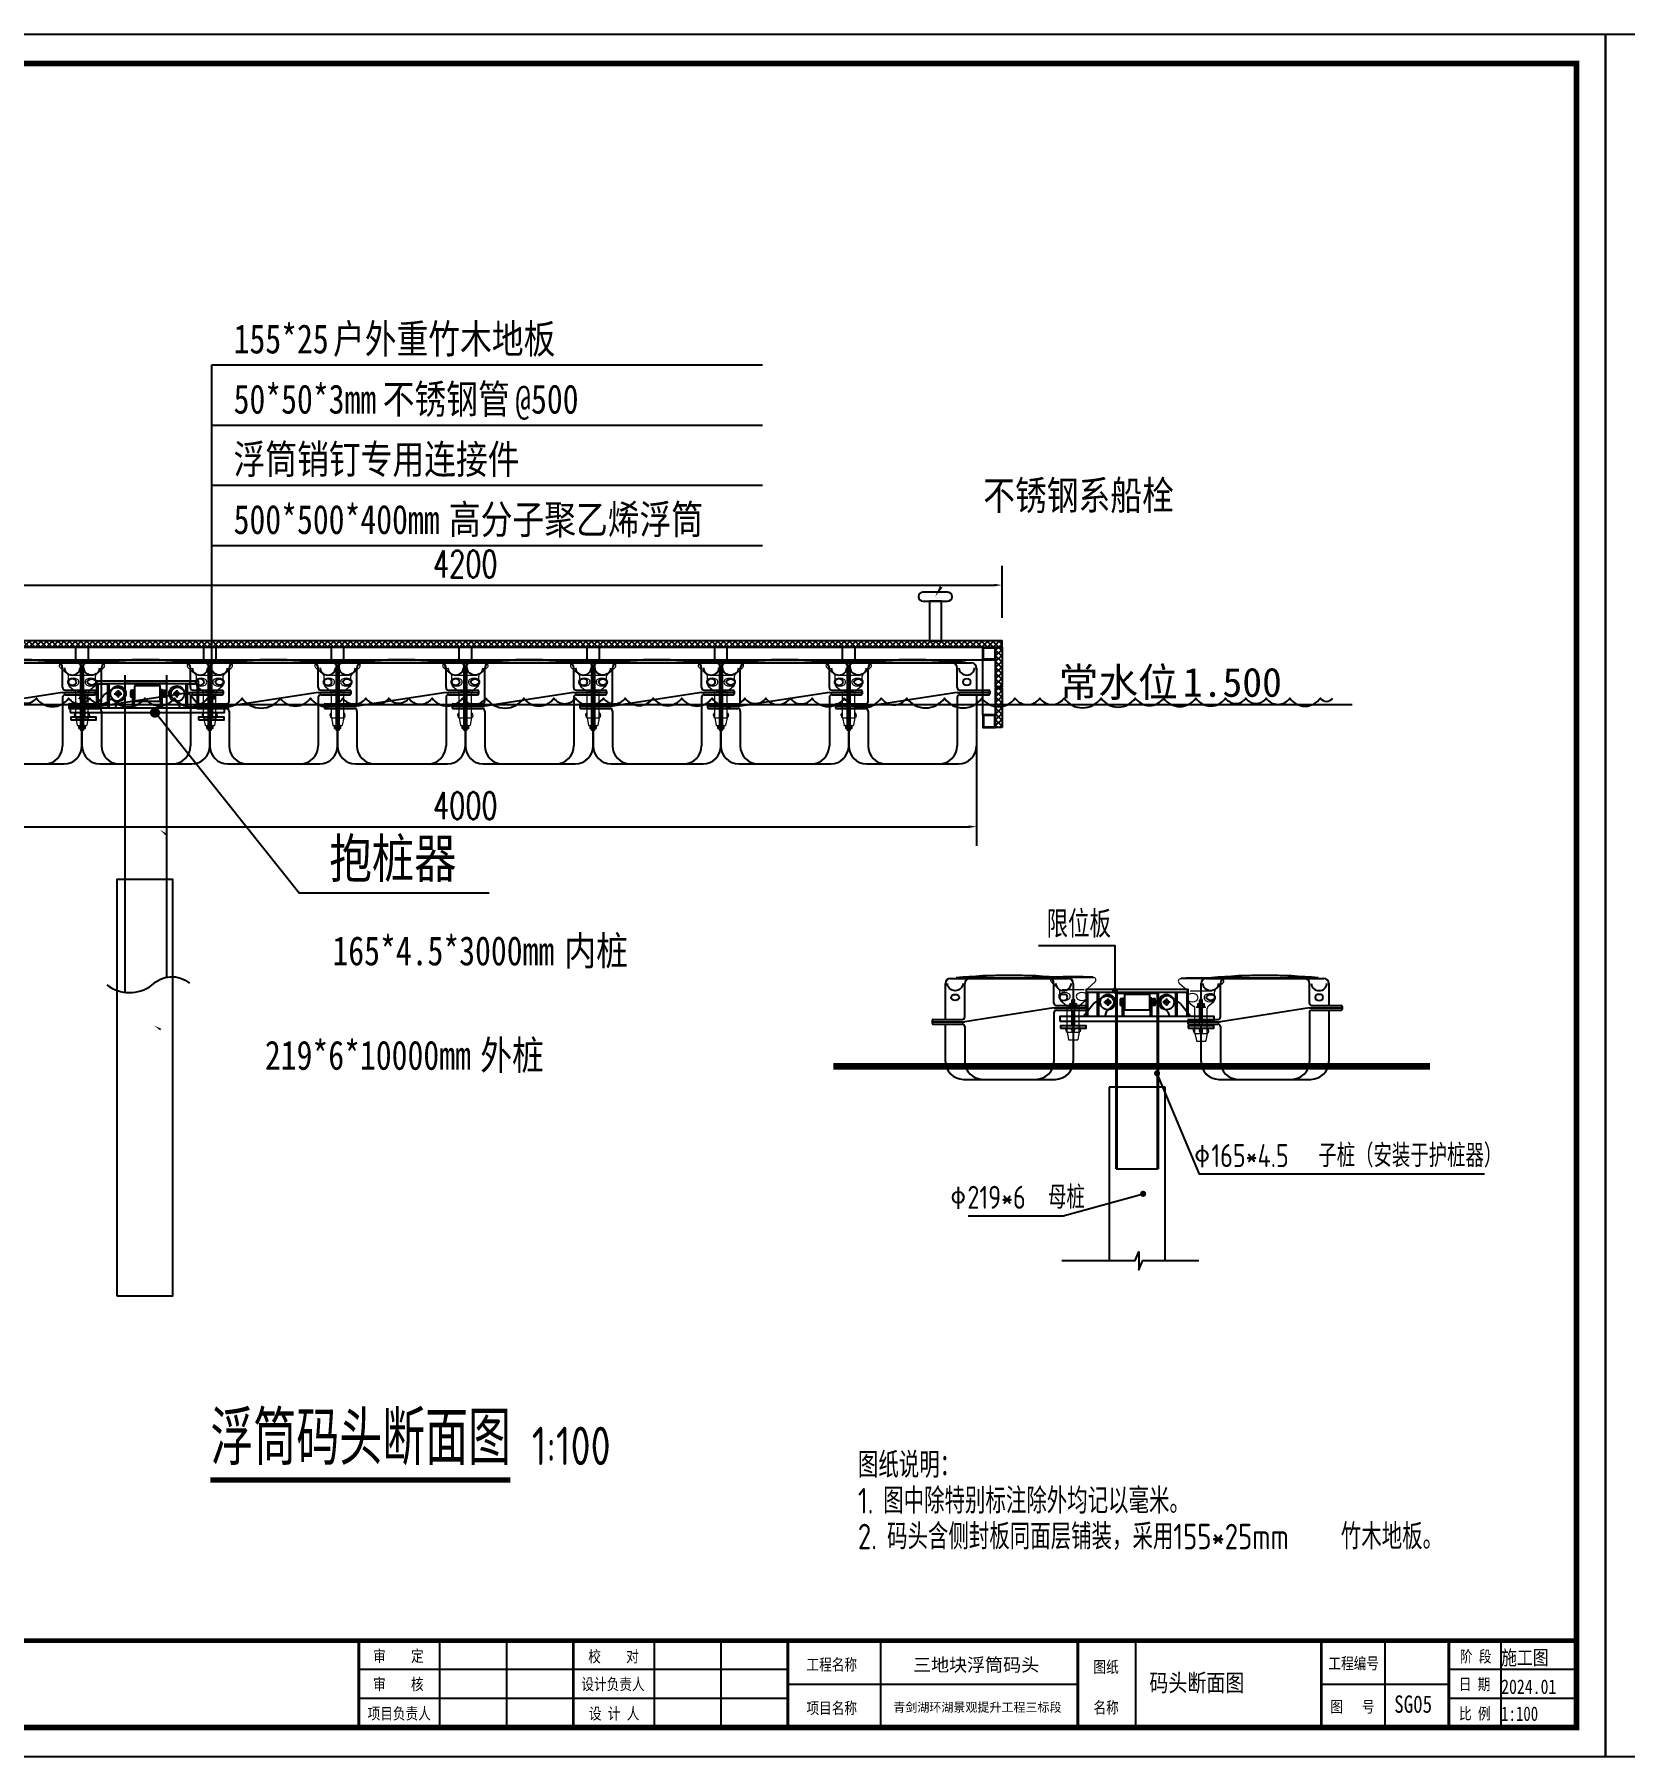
# Model space of a CAD drawing. Extents: x 343640352 to 343860175, y 671810750 to 672046431.
# Drawn here: x 343813854 to 343820076, y 671909833 to 671916572 of the extents above; entities that cross this region are included whole.
import ezdxf

# ---------------------------------------------------------------- set-up
doc = ezdxf.new("R2010")
doc.units = 0
doc.header["$LTSCALE"] = 1000
doc.linetypes.add('HIDDEN', pattern=[9.525, 6.35, -3.175])
for name, color, linetype in [('DIM_SYMB', 3, 'Continuous'), ('PDF_0', 7, 'Continuous'), ('PUB_TEXT', 7, 'Continuous'), ('W-FLOAT_BOWL浮筒', 253, 'Continuous'), ('栏杆', 6, 'Continuous'), ('短销钉', 253, 'Continuous')]:
    doc.layers.add(name, color=color, linetype=linetype)
doc.layers.add('伯利恒浮筒', color=5, linetype='Continuous', lineweight=5)
doc.styles.add('-宋体', font='', dxfattribs={"width": 0.8})
doc.styles.add('_TCH_DIM', font='SIMPLEX.shx', dxfattribs={"width": 0.7, "bigfont": 'GBCBIG.shx'})
doc.styles.get("Standard").update_dxf_attribs({"font": ''})
doc.styles.add('STANDARD_T3', font='simplex.shx', dxfattribs={"width": 0.7, "bigfont": 'gbcbig.shx'})
doc.styles.add('TSSD_Dimension', font='tssdeng.shx', dxfattribs={"width": 0.8, "bigfont": 'hztxt.shx'})
doc.styles.add('图框', font='')
doc.styles.add('黑体', font='simhei.ttf', dxfattribs={"width": 0.8})
doc.styles.get('-宋体').set_extended_font_data('SimSun')
doc.styles.get('Standard').set_extended_font_data('SimSun')
doc.styles.get('图框').set_extended_font_data('SimSun')
doc.dimstyles.new('W&&30', dxfattribs={"dimtxt": 105, "dimasz": 30, "dimexe": 75, "dimexo": 90, "dimgap": 30, "dimtad": 1, "dimdec": 0, "dimzin": 0, "dimdsep": 46, "dimtxsty": 'STANDARD_T3', "dimcen": 0.09, "dimclrd": 1, "dimclre": 1, "dimclrt": 7, "dimazin": 2, "dimtfac": 1, "dimtdec": 0, "dimtix": 1, "dimtmove": 2, "dimatfit": 3, "dimfxl": 0, "dimtolj": 1, "dimtzin": 0, "dimarcsym": 0})

# ---------------------------------------------------------------- blocks, each defined once
blk = doc.blocks.new('$TITLEBLK$00000187')
for p, q in [((-196, 0), (-196, 15)), ((-184.5, 0), (-184.5, 15)), ((-159, 0), (-159, 15)), ((-147.5, 0), (-147.5, 15)), ((-120, 0), (-120, 15)), ((-76, 0), (-76, 15)), ((-33, 0), (-33, 15)), ((-13, 0), (-13, 15)), ((0, 0), (0, 15)), ((-136, 10), (-210, 10)), ((0, 10), (-22, 10)), ((-136, 7.5), (-86, 7.5)), ((-44, 7.5), (-22, 7.5)), ((-136, 5), (-210, 5)), ((0, 5), (-22, 5))]:
    blk.add_line(p, q)
for points, const_width in [([(-408.03, 0), (-408.03, 15), (0, 15)], 0.8), ([(-210, 0), (-210, 15)], 0.5), ([(-173, 0), (-173, 15)], 0.5), ([(-136, 0), (-136, 15)], 0.5), ([(-86, 0), (-86, 15)], 0.5), ([(-44, 0), (-44, 15)], 0.5), ([(-22, 0), (-22, 15)], 0.5)]:
    blk.add_lwpolyline(points, dxfattribs=dict(const_width=const_width))
at = {"style": '图框', "width": 0.8}
for s, p in [('审    定', (-207.53, 11.34)), ('校    对', (-170.43, 11.27)), ('工程名称', (-132.8, 9.86)), ('工程编号', (-42.79, 10.08)), ('阶 段', (-20.12, 11.27)), ('图纸', (-83.31, 9.46)), ('审    核', (-207.55, 6.48)), ('设计负责人', (-171.62, 6.48)), ('日 期', (-20.31, 6.48)), ('项目负责人', (-208.49, 1.42)), ('设 计 人', (-170.33, 1.42)), ('项目名称', (-132.8, 2.36)), ('名称', (-83.31, 2.46)), ('图   号', (-42.46, 2.6)), ('比 例', (-20.27, 1.42))]:
    blk.add_text(s, height=2, dxfattribs=at).set_placement(p)
for tag, p in [('审定人', (-193.68, 10.95)), ('校对', (-155.51, 10.92)), ('审核人', (-193.68, 6.03)), ('设计负责人', (-158.64, 6.23)), ('项目负责人', (-195.69, 1.11)), ('设计人', (-156.48, 1.18))]:
    blk.add_attdef(tag, p, '', height=3)
for tag, p, height, style, width in [('阶段', (-12.96, 10.81), 2.5, '黑体', 0.8), ('图名', (-73.67, 6.22), 3, '-宋体', 0.8), ('日期', (-12.96, 5.8), 2.5, '黑体', 0.8), ('图号', (-31.44, 2.55), 3, '_TCH_DIM', 0.7), ('比例', (-12.96, 1.14), 2.5, '黑体', 0.8)]:
    blk.add_attdef(tag, p, '', height=height, dxfattribs=dict(style=style, width=width))
at = {"layer": 'PUB_TEXT'}
for s, height, p in [('三地块浮筒码头', 2.278, (-114.42, 9.68)), ('青剑湖环湖景观提升工程三标段', 1.519, (-117.82, 2.73))]:
    blk.add_text(s, height=height, dxfattribs=at).set_placement(p)
blk = doc.blocks.new('rgthtyjyuk')
blk.add_lwpolyline([(0, 0), (420, 0), (420, 297), (0, 297)], close=True)
at = {"const_width": 1}
blk.add_lwpolyline([(6.97, 5), (415, 5), (415, 292), (6.97, 292)], close=True, dxfattribs=at)
at = {"const_width": 0.8}
blk.add_lwpolyline([(415, 20), (6.97, 20)], dxfattribs=at)
blk = doc.blocks.new('A$C72257F81')
at = {"color": 252, "lineweight": 0}
for p, q in [((33.5, 82), (33.5, 85)), ((66.5, 85), (33.5, 85)), ((44, 82), (33.5, 82)), ((38, 97), (37.3, 96.2)), ((37.3, 85.7), (37.3, 96.2)), ((38, 85), (37.3, 85.7)), ((38, 97), (62, 97)), ((62, 85), (38, 85)), ((41.8, 85), (41.8, 97)), ((44, 87), (44, 110.1)), ((44, 109.5), (56, 109.7)), ((44, 108), (56, 108.2)), ((44, 106.5), (56, 106.7)), ((44, 105), (56, 105.2)), ((44, 103.5), (56, 103.7)), ((44, 102), (56, 102.2)), ((44, 100.5), (56, 100.7)), ((44, 99), (56, 99.2)), ((44, 97.3), (56, 97.5)), ((44, 10), (44, 87)), ((44, 82), (66.5, 82)), ((44.1, 111), (55.8, 111.2)), ((45.2, 112.5), (54.5, 112.7)), ((53, 113.1), (47, 113.1)), ((50, 85), (50, 97)), ((56, 87), (56, 110.1)), ((56, 10), (56, 87)), ((58.2, 85), (58.2, 97)), ((62, 97), (62.8, 96.2)), ((62, 85), (62.8, 85.7)), ((62.8, 96.2), (62.8, 85.7)), ((62.8, 96.2), (62.8, 95.5)), ((66.5, 82), (66.5, 85))]:
    blk.add_line(p, q, dxfattribs=at)
at = {"color": 252}
blk.add_lwpolyline([(0, 0), (100, 0), (100, 10), (0, 10)], close=True, dxfattribs=at)
at = {"color": 252, "lineweight": 0}
for centre, start, end in [((47, 110.1), 90, 180), ((53, 110.1), 0, 90)]:
    blk.add_arc(centre, 3, start, end, dxfattribs=at)
blk = doc.blocks.new('blhft')
blk.add_lwpolyline([(-180, 0), (180, 0, 0.414214), (250, 70), (250, 270.5), (298.1, 270.5, 0.414214), (302.1, 274.5), (302.1, 284.5, 0.414214), (298.1, 288.5), (250, 288.5), (250, 375, 0.414214), (230, 395), (208.2, 395), (208.2, 397), (-0.2, 407), (-208.5, 397), (-208.5, 395), (-230, 395, 0.414214), (-250, 375), (-250, 234.5), (-298, 234.5, 0.414214), (-302, 230.5), (-302, 220.5, 0.414214), (-298, 216.5), (-250, 216.5), (-250, 70), (-249.3, 60.3), (-246.3, 47.4), (-241.5, 36.6), (-234.7, 26.3), (-226.9, 18.1), (-220.1, 12.6), (-212.3, 7.9), (-204.4, 4.4), (-196.9, 2.1), (-187.7, 0.4)], format="xyb", close=True)
at = {"layer": 'W-FLOAT_BOWL浮筒'}
for p, q in [((-250, 234.5), (-250, 375)), ((-230, 395), (230, 395)), ((-208.5, 397), (208.2, 397)), ((-208.5, 397), (-208.5, 395)), ((-174.3, 244.5), (-174.3, 375)), ((174.3, 298.5), (174.3, 375)), ((208.2, 397), (208.2, 395)), ((250, 375), (250, 288.5)), ((174.3, 279.5), (-174.3, 225.5)), ((174.3, 279.5), (302.1, 279.5)), ((184.3, 288.5), (298.1, 288.5)), ((184.3, 270.5), (298.1, 270.5)), ((250, 270.5), (250, 70)), ((-302, 225.5), (-174.3, 225.5)), ((-298, 234.5), (-184.3, 234.5)), ((-298, 216.5), (-184.3, 216.5)), ((-250, 70), (-250, 216.5)), ((-174.3, 206.5), (-174.3, 70)), ((174.3, 260.5), (174.3, 70)), ((-180, 0), (180, 0))]:
    blk.add_line(p, q, dxfattribs=at)
at = {"layer": 'W-FLOAT_BOWL浮筒', "ltscale": 0.5}
for p, q in [((302.1, 284.5), (302.1, 274.5)), ((-302, 230.5), (-302, 220.5))]:
    blk.add_line(p, q, dxfattribs=at)
at = {"layer": 'W-FLOAT_BOWL浮筒'}
for centre, radius, start, end in [((-0.2, -1768.5), 2175.5, 84.50426, 95.49574), ((-230, 375), 20, 90, 180), ((-154.3, 375), 20, 90, 180), ((154.3, 375), 20, 0, 90), ((230, 375), 20, 0, 90), ((184.3, 298.5), 10, 180, 270), ((184.3, 260.5), 10, 90, 180), ((298.1, 274.5), 4, 270, 0), ((-298, 220.5), 4, 180, 270), ((-184.3, 244.5), 10, 270, 0), ((-184.3, 206.5), 10, 0, 90), ((-180, 70), 70, 180, 270), ((-104.3, 70), 70, 180, 270), ((104.3, 70), 70, 270, 0), ((180, 70), 70, 270, 0)]:
    blk.add_arc(centre, radius, start, end, dxfattribs=at)
at = {"layer": 'W-FLOAT_BOWL浮筒', "ltscale": 0.5}
for centre, start, end in [((298.1, 284.5), 0, 90), ((-298, 230.5), 90, 180)]:
    blk.add_arc(centre, 4, start, end, dxfattribs=at)
at = {"layer": 'W-FLOAT_BOWL浮筒', "extrusion": (0, 0, -1)}
blk.add_ellipse((-212.1, 375), major_axis=(-30.4, 0), ratio=0.921809, start_param=3.141593, end_param=6.283185, dxfattribs=at)
at = {"layer": 'W-FLOAT_BOWL浮筒'}
blk.add_ellipse((211.9, 375.4), major_axis=(30.4, 0.1), ratio=0.921809, start_param=3.141593, end_param=6.283185, dxfattribs=at)
blk.add_ellipse((-212.1, 320.5), major_axis=(-16, 0), ratio=0.75, dxfattribs=at)
at = {"layer": 'W-FLOAT_BOWL浮筒', "extrusion": (0, 0, -1)}
blk.add_ellipse((212.1, 320.5), major_axis=(16, 0), ratio=0.75, dxfattribs=at)
blk = doc.blocks.new('dxd')
at = {"layer": '短销钉', "lineweight": 13}
for p, q in [((-85.7, 227.1), (-55.8, 200.2)), ((-79, 244.5), (79, 244.5)), ((-77.5, 244.5), (-77.5, 246.5)), ((-77.5, 246.5), (77.5, 246.5)), ((85.7, 227.1), (55.8, 200.2)), ((77.5, 244.5), (77.5, 246.5)), ((-52.5, 180.1), (-52.5, 192.7)), ((-48.8, 152.9), (-27.7, 135.8)), ((-42.5, 197.2), (42.5, 197.2)), ((48.8, 152.9), (27.7, 135.8)), ((52.5, 180.1), (52.5, 192.7)), ((-24, 30), (-24, 128)), ((-19.2, 132.8), (19.2, 132.8)), ((24, 30), (24, 128)), ((-29, 38.9), (-29, 45)), ((-26, 48), (-24, 48)), ((-24, 30), (24, 30)), ((-24, 30), (-18.4, 2)), ((-16, 0), (16, 0)), ((-6, 39), (-6, 44.3)), ((6, 39), (6, 44.3)), ((24, 30), (18.4, 2)), ((26, 48), (24, 48)), ((29, 38.9), (29, 45))]:
    blk.add_line(p, q, dxfattribs=at)
at = {"layer": '短销钉', "lineweight": 13, "ltscale": 0.1}
for p, q in [((-18.4, 2), (-18, 0)), ((-18, 0), (-16, 0)), ((16, 0), (18, 0)), ((18.4, 2), (18, 0))]:
    blk.add_line(p, q, dxfattribs=at)
at = {"layer": '短销钉', "lineweight": 13}
for centre, radius, start, end in [((-79, 234.5), 10, 90, 228.00092), ((0, -1254.1), 1502.6, 87.04345, 92.95655), ((79, 234.5), 10, 311.99908, 90), ((-43.5, 170), 13.5, 126.56574, 231), ((-62.5, 192.7), 10, 0, 48.00092), ((-42.5, 160.6), 10, 184.14788, 231), ((-34.5, 185.6), 31.4, 236.13806, 303.55692), ((-34.5, 154.5), 31.4, 56.41658, 122.85309), ((-34, 128), 10, 0, 51), ((-25.5, 170), 13.5, 308.36964, 51.90106), ((25.5, 170), 13.5, 128.09894, 231.63036), ((34.5, 185.6), 31.4, 236.43853, 303.86649), ((34.5, 154.5), 31.3, 57.12872, 123.60194), ((34, 128), 10, 129, 180), ((42.5, 160.6), 10, 309, 355.85212), ((43.5, 170), 13.5, 309, 53.43426), ((62.5, 192.7), 10, 131.99908, 180), ((-26, 45), 3, 90, 180), ((-16, 2.5), 2.5, 191.30993, 270), ((-3, 44.3), 3, 115.37693, 180), ((0, 38), 10, 64.62307, 115.37693), ((3, 44.3), 3, 0, 64.62307), ((16, 2.5), 2.5, 270, 348.69007), ((26, 45), 3, 0, 90)]:
    blk.add_arc(centre, radius, start, end, dxfattribs=at)
for centre, major_axis, start_param, end_param in [((-23, 38.9), (0, -9), 4.712389, 6.115737), ((0, 39), (0, 9), 1.570796, 4.712389)]:
    blk.add_ellipse(centre, major_axis=major_axis, ratio=0.666667, start_param=start_param, end_param=end_param, dxfattribs=at)
at = {"layer": '短销钉', "lineweight": 13, "extrusion": (0, 0, -1)}
blk.add_ellipse((23, 38.9), major_axis=(0, -9), ratio=0.666667, start_param=4.712389, end_param=6.115737, dxfattribs=at)
blk = doc.blocks.new('*U45')
at = {"layer": '短销钉'}
blk.add_blockref('dxd', (0, -124.25), dxfattribs=at)
blk = doc.blocks.new('*U46')
at = {"layer": '栏杆', "color": 0, "linetype": 'ByBlock', "lineweight": -2, "transparency": 16777216}
for p in [(0, 0), (500, 0), (1000, 0), (1500, 0), (2000, 0)]:
    blk.add_blockref('*U45', p, dxfattribs=at)
blk = doc.blocks.new('*U47')
blk.add_lwpolyline([(-25, -25), (25, -25), (25, 25), (-25, 25)], close=True)
blk = doc.blocks.new('*U48')
at = {"color": 0, "linetype": 'ByBlock', "lineweight": -2, "transparency": 16777216}
for p in [(0, 0), (500, 0), (1000, 0), (1500, 0), (2000, 0), (2500, 0), (3000, 0)]:
    blk.add_blockref('*U47', p, dxfattribs=at)
blk = doc.blocks.new('*U49')
for points in [[(-90, 137.1), (90, 137.1), (90, 132.1), (-90, 132.1)], [(-10.5, -122.1), (10.5, -122.1), (10.5, -132.1), (-10.5, -132.1)], [(-9, -120.1), (9, -120.1), (9, -122.1), (-9, -122.1)], [(-5.5, -122.1), (5.5, -122.1), (5.5, -132.1), (-5.5, -132.1)]]:
    blk.add_lwpolyline(points, close=True)
blk.add_lwpolyline([(-6, 137.1), (-6, -137.1), (6, -137.1), (6, 137.1)])
blk = doc.blocks.new('*U50')
at = {"color": 0, "linetype": 'ByBlock', "lineweight": -2, "transparency": 16777216}
for p in [(0, 0), (500, 0), (1000, 0), (1500, 0), (2000, 0), (2500, 0), (3000, 0)]:
    blk.add_blockref('*U49', p, dxfattribs=at)
blk = doc.blocks.new('*D51')
at = {"color": 1, "lineweight": -2, "transparency": 16777216}
for p, q in [((343817540, 671913798.1), (343817540, 671913396.9)), ((343813540, 671913771.1), (343813540, 671913396.9)), ((343813570, 671913471.9), (343817510, 671913471.9))]:
    blk.add_line(p, q, dxfattribs=at)
at = {"color": 1, "transparency": 16777216}
for points in [[(343813570, 671913476.9), (343813570, 671913466.9), (343813540, 671913471.9)], [(343817510, 671913476.9), (343817510, 671913466.9), (343817540, 671913471.9)]]:
    blk.add_solid(points, dxfattribs=at)
at = {"layer": 'Defpoints', "color": 0, "transparency": 16777216}
for p in [(343813540, 671913861.1), (343817540, 671913888.1), (343817540, 671913471.9)]:
    blk.add_point(p, dxfattribs=at)
at = {"color": 7, "transparency": 16777216, "insert": (343815540, 671913554.4), "char_height": 105, "attachment_point": 5, "style": 'STANDARD_T3'}
blk.add_mtext('\\A1;4000', dxfattribs=at)
blk = doc.blocks.new('*D52')
at = {"color": 1, "lineweight": -2, "transparency": 16777216}
for p, q in [((343813440.1, 671914289.8), (343813440.1, 671914492.2)), ((343817640, 671914289.8), (343817640, 671914492.2)), ((343813470.1, 671914417.2), (343817610, 671914417.2))]:
    blk.add_line(p, q, dxfattribs=at)
at = {"color": 1, "transparency": 16777216}
for points in [[(343813470.1, 671914422.2), (343813470.1, 671914412.2), (343813440.1, 671914417.2)], [(343817610, 671914422.2), (343817610, 671914412.2), (343817640, 671914417.2)]]:
    blk.add_solid(points, dxfattribs=at)
at = {"layer": 'Defpoints', "color": 0, "transparency": 16777216}
for p in [(343817640, 671914417.2), (343813440.1, 671914199.8), (343817640, 671914199.8)]:
    blk.add_point(p, dxfattribs=at)
at = {"color": 7, "transparency": 16777216, "insert": (343815540, 671914499.7), "char_height": 105, "attachment_point": 5, "style": 'STANDARD_T3'}
blk.add_mtext('\\A1;4200', dxfattribs=at)

msp = doc.modelspace()

# ---------------------------------------------------------------- hatches: boundary and pattern name
at = {"true_color": 0xcd6928, "transparency": 33554687}
h = msp.add_hatch(dxfattribs=at)
h.set_pattern_fill('ANSI37', color=32, scale=10)
h.set_pattern_definition([(45, (343442040.01, 671608565.498), (-11.22532015, 11.22532015), []), (135, (343442040.01, 671608565.498), (-11.22532015, -11.22532015), [])])
h.paths.add_polyline_path([(343813440.1, 671914174.8), (343817640, 671914174.8), (343817640, 671914199.8), (343813440.1, 671914199.8)])
at = {"transparency": 33554687}
h = msp.add_hatch(dxfattribs=at)
h.set_pattern_fill('ANGLE', color=5, scale=100)
h.set_pattern_definition([(0, (57228.5, -32633.95), (0, 349.25), [254, -95.25]), (90, (57228.5, -32633.95), (-349.25, 2e-14), [254, -95.25])])
h.paths.add_polyline_path([(343814540.9, 671914192), (343814039.2, 671914192), (343814039.2, 671914202.2), (343814540.9, 671914202.2)])
at = {"true_color": 0xcd6928, "transparency": 33554687}
h = msp.add_hatch(dxfattribs=at)
h.set_pattern_fill('ANSI37', color=32, scale=10)
h.set_pattern_definition([(45, (343452320.714, 671656586.436), (-11.22532015, 11.22532015), []), (135, (343452320.714, 671656586.436), (-11.22532015, -11.22532015), [])])
h.paths.add_polyline_path([(343817640, 671914019.8), (343817615, 671914019.8), (343817615, 671914174.8), (343817640, 671914174.8)])
h = msp.add_hatch(dxfattribs=at)
h.set_pattern_fill('ANSI37', color=32, scale=10)
h.set_pattern_definition([(45, (343452320.714, 671656426.436), (-11.22532015, 11.22532015), []), (135, (343452320.714, 671656426.436), (-11.22532015, -11.22532015), [])])
h.paths.add_polyline_path([(343817640, 671913859.8), (343817615, 671913859.8), (343817615, 671914014.8), (343817640, 671914014.8)])

# ---------------------------------------------------------------- linework, layer by layer
for p, q in [((343814207.5, 671914064.5), (343814207.9, 671912824.1)), ((343814372.5, 671912883.2), (343814372.5, 671914064.5)), ((343814372.5, 671914031.9), (343814207.5, 671914031.9)), ((343812650.2, 671913949.8), (343819009.5, 671913949.8)), ((343818278, 671912452.7), (343818059, 671912452.7)), ((343818059, 671912452.7), (343818059, 671911774.7)), ((343818278, 671911774.7), (343818278, 671912452.7))]:
    msp.add_line(p, q)
at = {"color": 1}
for p, q in [((343814238.6, 671914007.5), (343814243.6, 671914007.5)), ((343814238.6, 671913936.2), (343814238.6, 671914007.5)), ((343814243.6, 671913936.2), (343814243.6, 671914007.5)), ((343814353.6, 671914007.5), (343814348.6, 671914007.5)), ((343814348.6, 671913936.2), (343814348.6, 671914007.5)), ((343814353.6, 671913936.2), (343814353.6, 671914007.5)), ((343814127, 671913987.3), (343814086.2, 671913936.2)), ((343814175.3, 671913954.9), (343814169.4, 671913936.2)), ((343814416.9, 671913954.9), (343814422.8, 671913936.2)), ((343814465.2, 671913987.3), (343814506, 671913936.2)), ((343818111, 671912800.5), (343818116, 671912800.5)), ((343818111, 671912729.2), (343818111, 671912800.5)), ((343818116, 671912729.2), (343818116, 671912800.5)), ((343818226, 671912800.5), (343818221, 671912800.5)), ((343818221, 671912729.2), (343818221, 671912800.5)), ((343818226, 671912729.2), (343818226, 671912800.5)), ((343817999.3, 671912780.2), (343817958.6, 671912729.2)), ((343818047.7, 671912747.8), (343818041.7, 671912729.2)), ((343818289.3, 671912747.8), (343818295.2, 671912729.2)), ((343818337.6, 671912780.2), (343818378.4, 671912729.2))]:
    msp.add_line(p, q, dxfattribs=at)
at = {"color": 2}
for p, q in [((343814358.1, 671913994.5), (343814355.1, 671913992.5)), ((343814358.1, 671913992.5), (343814355.1, 671913990.5)), ((343818230.5, 671912787.5), (343818227.5, 671912785.5)), ((343818230.5, 671912785.5), (343818227.5, 671912783.5))]:
    msp.add_line(p, q, dxfattribs=at)
for points in [[(343817426.5, 671914389.7), (343817330.3, 671914389.7, 1), (343817330.3, 671914354.2), (343817426.5, 671914354.2, 1), (343817426.5, 671914389.7, -0.196088)], [(343813785.7, 671913974.8, 0.520567), (343813861.4, 671913974.8, 0.520567), (343813987.7, 671913974.8, 0.520567), (343814070.6, 671913974.8, 0.520567), (343814156, 671913974.8, 0.520567), (343814286.5, 671913974.8, 0.520567), (343814401.7, 671913974.8, 0.520567), (343814531.2, 671913974.8, 0.520567), (343814666.5, 671913974.8, 0.520567), (343814815.6, 671913974.8, 0.520567), (343814934.3, 671913974.8, 0.520567), (343815060.8, 671913974.8, 0.520567), (343815150.9, 671913974.8, 0.520567), (343815240.9, 671913974.8, 0.520567), (343815318.1, 671913974.8, 0.520567), (343815409.8, 671913974.8, 0.520567), (343815528.6, 671913974.8, 0.520567), (343815620.7, 671913974.8, 0.520567), (343815769.1, 671913974.8, 0.520567), (343815886.7, 671913974.8, 0.520567), (343815970.6, 671913974.8, 0.520567), (343816080.1, 671913974.8, 0.520567), (343816165.3, 671913974.8, 0.520567), (343816275.3, 671913974.8, 0.520567), (343816387.3, 671913974.8, 0.520567), (343816505.3, 671913974.8, 0.520567), (343816633.8, 671913974.8, 0.520567), (343816715.5, 671913974.8, 0.520567), (343816811, 671913974.8, 0.520567), (343816897, 671913974.8, 0.520567), (343817022.2, 671913974.8, 0.520567), (343817167.5, 671913974.8, 0.520567), (343817267, 671913974.8, 0.520567), (343817414.6, 671913974.8, 0.520567), (343817561.5, 671913974.8, 0.520567), (343817690.6, 671913974.8, 0.520567), (343817787.9, 671913974.8, 0.520567), (343817882.7, 671913974.8, 0.520567), (343818027.5, 671913974.8, 0.520567), (343818161.3, 671913974.8, 0.520567), (343818272.4, 671913974.8, 0.520567), (343818398.1, 671913974.8, 0.520567), (343818514.6, 671913974.8, 0.520567), (343818594.2, 671913974.8, 0.520567), (343818673.2, 671913974.8, 0.520567), (343818765.8, 671913974.8, 0.520567), (343818885.6, 671913974.8, 0.520567), (343818933.1, 671913974.8, 0.520567)], [(343814136.8, 671912853.4, 0.33307), (343814313.4, 671912851.4, -0.393376), (343814460.8, 671912860.1, -7.943118)]]:
    msp.add_lwpolyline(points, format="xyb")
for points in [[(343817403.2, 671914354.2), (343817356.7, 671914354.2), (343817356.7, 671914199.8), (343817403.2, 671914199.8)], [(343813440.1, 671914174.8), (343817640, 671914174.8), (343817640, 671914199.8), (343813440.1, 671914199.8)], [(343813515, 671914124.8), (343817565, 671914124.8), (343817565, 671914174.8), (343813515, 671914174.8)], [(343817615, 671914124.8), (343817565, 671914124.8), (343817565, 671914174.8), (343817615, 671914174.8)], [(343817612, 671914127.8), (343817568, 671914127.8), (343817568, 671914171.8), (343817612, 671914171.8)], [(343817640, 671914019.8), (343817615, 671914019.8), (343817615, 671914174.8), (343817640, 671914174.8)], [(343817615, 671913909.8), (343817565, 671913909.8), (343817565, 671914124.8), (343817615, 671914124.8)], [(343817640, 671913859.8), (343817615, 671913859.8), (343817615, 671914014.8), (343817640, 671914014.8)], [(343817615, 671913909.8), (343817565, 671913909.8), (343817565, 671913859.8), (343817615, 671913859.8)], [(343817612, 671913906.8), (343817568, 671913906.8), (343817568, 671913862.8), (343817612, 671913862.8)], [(343814176.8, 671911636.4), (343814395.8, 671911636.4), (343814395.8, 671913264.7), (343814176.8, 671913264.7)]]:
    msp.add_lwpolyline(points, close=True)
at = {"color": 4}
for points in [[(343814096.4, 671914031.9), (343814496.4, 671914031.9), (343814496.4, 671914041.9), (343814096.4, 671914041.9)], [(343817968.8, 671912824.9), (343818368.8, 671912824.9), (343818368.8, 671912834.9), (343817968.8, 671912834.9)]]:
    msp.add_lwpolyline(points, close=True, dxfattribs=at)
at = {"color": 1, "linetype": 'HIDDEN'}
for points in [[(343814146.4, 671913936.2), (343814146.4, 671914029.8), (343814096.4, 671914029.8), (343814096.4, 671913936.2)], [(343814141.4, 671913936.2), (343814141.4, 671914029.8), (343814101.4, 671914029.8), (343814101.4, 671913936.2)], [(343814496.4, 671913936.2), (343814496.4, 671914029.8), (343814446.4, 671914029.8), (343814446.4, 671913936.2)], [(343814491.4, 671913936.2), (343814491.4, 671914029.8), (343814451.4, 671914029.8), (343814451.4, 671913936.2)], [(343818018.8, 671912729.2), (343818018.8, 671912822.7), (343817968.8, 671912822.7), (343817968.8, 671912729.2)], [(343818013.8, 671912729.2), (343818013.8, 671912822.7), (343817973.8, 671912822.7), (343817973.8, 671912729.2)], [(343818368.8, 671912729.2), (343818368.8, 671912822.7), (343818318.8, 671912822.7), (343818318.8, 671912729.2)], [(343818363.8, 671912729.2), (343818363.8, 671912822.7), (343818323.8, 671912822.7), (343818323.8, 671912729.2)]]:
    msp.add_lwpolyline(points, dxfattribs=at)
at = {"color": 2}
for points in [[(343814229.6, 671914004), (343814229.6, 671913981), (343814230.6, 671913980), (343814238.6, 671913980), (343814238.6, 671914005), (343814230.6, 671914005)], [(343814229.6, 671913998.5), (343814229.6, 671913986.5), (343814238.6, 671913986.5), (343814238.6, 671913998.5)], [(343814353.6, 671914006), (343814353.6, 671913979), (343814355.1, 671913979), (343814355.1, 671914006)], [(343814355.1, 671914002.5), (343814355.1, 671913982.5), (343814358.1, 671913982.5), (343814358.1, 671914002.5)], [(343814358.1, 671914004), (343814358.1, 671913981), (343814359.1, 671913980), (343814366.1, 671913980), (343814367.1, 671913981), (343814367.1, 671914004), (343814366.1, 671914005), (343814359.1, 671914005)], [(343814358.1, 671913998.5), (343814358.1, 671913986.5), (343814367.1, 671913986.5), (343814367.1, 671913998.5)], [(343814367.1, 671913999.5), (343814367.1, 671913985.5), (343814368.6, 671913985.5), (343814369.6, 671913986.5), (343814369.6, 671913998.5), (343814368.6, 671913999.5)], [(343818102, 671912797), (343818102, 671912774), (343818103, 671912773), (343818111, 671912773), (343818111, 671912798), (343818103, 671912798)], [(343818102, 671912791.5), (343818102, 671912779.5), (343818111, 671912779.5), (343818111, 671912791.5)], [(343818226, 671912799), (343818226, 671912772), (343818227.5, 671912772), (343818227.5, 671912799)], [(343818227.5, 671912795.5), (343818227.5, 671912775.5), (343818230.5, 671912775.5), (343818230.5, 671912795.5)], [(343818230.5, 671912797), (343818230.5, 671912774), (343818231.5, 671912773), (343818238.5, 671912773), (343818239.5, 671912774), (343818239.5, 671912797), (343818238.5, 671912798), (343818231.5, 671912798)], [(343818230.5, 671912791.5), (343818230.5, 671912779.5), (343818239.5, 671912779.5), (343818239.5, 671912791.5)], [(343818239.5, 671912792.5), (343818239.5, 671912778.5), (343818241, 671912778.5), (343818242, 671912779.5), (343818242, 671912791.5), (343818241, 671912792.5)]]:
    msp.add_lwpolyline(points, close=True, dxfattribs=at)
at = {"color": 1}
for points in [[(343814243.6, 671913985.5), (343814243.6, 671913999.5), (343814238.6, 671913999.5), (343814238.6, 671913985.5)], [(343814353.6, 671913985.5), (343814353.6, 671913999.5), (343814348.6, 671913999.5), (343814348.6, 671913985.5)], [(343813994.1, 671913918.3), (343814598.1, 671913918.3), (343814598.1, 671913936.2), (343813994.1, 671913936.2)], [(343818116, 671912778.5), (343818116, 671912792.5), (343818111, 671912792.5), (343818111, 671912778.5)], [(343818226, 671912778.5), (343818226, 671912792.5), (343818221, 671912792.5), (343818221, 671912778.5)], [(343817866.5, 671912711.3), (343818470.5, 671912711.3), (343818470.5, 671912729.2), (343817866.5, 671912729.2)]]:
    msp.add_lwpolyline(points, close=True, dxfattribs=at)
at = {"color": 7}
for points in [[(343814246.1, 671914022.5), (343814246.1, 671913962.5), (343814346.1, 671913962.5), (343814346.1, 671914022.5)], [(343818118.5, 671912815.5), (343818118.5, 671912755.5), (343818218.5, 671912755.5), (343818218.5, 671912815.5)]]:
    msp.add_lwpolyline(points, close=True, dxfattribs=at)
at = {"color": 4}
for points in [[(343818086, 671912132.6), (343818086, 671912824.9), (343818251, 671912824.9), (343818251, 671912132.6)], [(343818090.5, 671912132.6), (343818090.5, 671912820.4), (343818246.5, 671912820.4), (343818246.5, 671912132.6)]]:
    msp.add_lwpolyline(points, dxfattribs=at)
at = {"color": 5, "lineweight": 100}
msp.add_lwpolyline([(343816980.7, 671912535), (343819314.4, 671912535)], dxfattribs=at)
for points in [[(343818086, 671912132.6), (343818251, 671912132.6)], [(343817874.5, 671911774.7), (343818160.3, 671911774.7), (343818175.1, 671911808.9), (343818175.1, 671911737.4), (343818190.3, 671911774.7), (343818409.8, 671911774.7)]]:
    msp.add_lwpolyline(points)
for centre in [(343814181.6, 671913992.5), (343814410.6, 671913992.5), (343818054, 671912785.5), (343818283, 671912785.5)]:
    msp.add_circle(centre, 30)
at = {"layer": 'DIM_SYMB'}
for p, q in [((343814547.8, 671914572.2), (343814547.8, 671915278.7)), ((343814547.8, 671915278.7), (343816703.2, 671915278.7)), ((343814547.8, 671915043.2), (343816703.2, 671915043.2)), ((343814547.8, 671914807.7), (343816703.2, 671914807.7)), ((343814547.8, 671913988.4), (343814547.8, 671914572.2)), ((343814547.8, 671914572.2), (343816703.2, 671914572.2))]:
    msp.add_line(p, q, dxfattribs=at)
for points in [[(343818340.6, 671914666.5, 0, 0, 0), (343817556.7, 671914666.5, 0, 0, 0), (343817378.4, 671914371.9, 0, 12, 0), (343817401.7, 671914410.4, 0, 0, 0)], [(343816075.1, 671912884.4, 0, 0, 0), (343815104.6, 671912884.4, 0, 0, 0), (343814344.6, 671913460.1, 0, 8, 0), (343814368.5, 671913442, 0, 0, 0)], [(343815923.6, 671912475.8, 0, 0, 0), (343814676, 671912475.8, 0, 0, 0), (343814322.6, 671912693.8, 0, 8, 0), (343814348.1, 671912678.1, 0, 0, 0)]]:
    msp.add_lwpolyline(points, format="xyseb", dxfattribs=at)
for points, const_width in [([(343814331.9, 671913910.5, 1), (343814319.4, 671913926.1, 1)], 20), ([(343818081.9, 671912836.4, 1), (343818081.9, 671912824.4, 1)], 12), ([(343818248.8, 671912501.3, 1), (343818244.1, 671912512.3, 1)], 12), ([(343818186.1, 671912033.8, 1), (343818197.7, 671912037, 1)], 12)]:
    msp.add_lwpolyline(points, format="xyb", close=True, dxfattribs=dict(at, const_width=const_width))
for points in [[(343815632.9, 671913212.4), (343814889.4, 671913212.4), (343814325.7, 671913918.3)], [(343817783, 671913006.4), (343818081.9, 671913006.4), (343818081.9, 671912830.4)], [(343819527.5, 671912112.9), (343818413.1, 671912112.9), (343818246.5, 671912506.8)], [(343817507.8, 671911949.8), (343817878.7, 671911949.8), (343818191.9, 671912035.4)]]:
    msp.add_lwpolyline(points, dxfattribs=at)
at = {"layer": 'DIM_SYMB', "const_width": 21}
msp.add_lwpolyline([(343814542.8, 671910915.9), (343815715.9, 671910915.9)], dxfattribs=at)
at = {"layer": 'PDF_0', "color": 1}
for points in [[(343814127, 671913987.3), (343814164.8, 671914013.7)], [(343814465.2, 671913987.3), (343814427.4, 671914013.7)], [(343814175.3, 671913954.9), (343814196.1, 671913973.1)], [(343814416.9, 671913954.9), (343814396.1, 671913973.1)], [(343817999.3, 671912780.2), (343818037.1, 671912806.7)], [(343818337.6, 671912780.2), (343818299.8, 671912806.7)], [(343818047.7, 671912747.8), (343818068.5, 671912766.1)], [(343818289.3, 671912747.8), (343818268.5, 671912766.1)]]:
    msp.add_lwpolyline(points, dxfattribs=at)
at = {"layer": 'PDF_0'}
for points in [[(343814181.3, 671914006.4), (343814181.3, 671913978)], [(343814410.9, 671914006.4), (343814410.9, 671913978)], [(343814166.4, 671913992.2), (343814195.5, 671913992.2)], [(343814425.8, 671913992.2), (343814396.7, 671913992.2)], [(343818038.8, 671912785.2), (343818067.8, 671912785.2)], [(343818053.6, 671912799.4), (343818053.6, 671912771)], [(343818298.1, 671912785.2), (343818269.1, 671912785.2)], [(343818283.3, 671912799.4), (343818283.3, 671912771)]]:
    msp.add_lwpolyline(points, dxfattribs=at)
for centre in [(343814181.6, 671913992.5), (343814410.6, 671913992.5), (343818054, 671912785.5), (343818283, 671912785.5)]:
    msp.add_circle(centre, 8.72, dxfattribs=at)
at = {"layer": 'PDF_0', "color": 1}
for points in [[(343814164.8, 671914013.7), (343814177.1, 671914019.5), (343814192.2, 671914017.4), (343814200.3, 671914006.9)], [(343814200.3, 671914006.9), (343814208.4, 671913996.3), (343814206.5, 671913981.3), (343814196, 671913973.1)], [(343814391.9, 671914006.9), (343814383.8, 671913996.3), (343814385.7, 671913981.3), (343814396.2, 671913973.1)], [(343814427.4, 671914013.7), (343814415.1, 671914019.5), (343814400, 671914017.4), (343814391.9, 671914006.9)], [(343818037.1, 671912806.7), (343818049.5, 671912812.4), (343818064.6, 671912810.4), (343818072.7, 671912799.8)], [(343818072.7, 671912799.8), (343818080.8, 671912789.3), (343818078.8, 671912774.2), (343818068.4, 671912766)], [(343818264.3, 671912799.8), (343818256.2, 671912789.3), (343818258.1, 671912774.2), (343818268.5, 671912766)], [(343818299.8, 671912806.7), (343818287.4, 671912812.4), (343818272.4, 671912810.4), (343818264.3, 671912799.8)]]:
    msp.add_open_spline(points, degree=3, dxfattribs=at)
at = {"layer": 'PUB_TEXT', "color": 7}
for p, q in [((343818423, 671912225.4), (343818423, 671912139.9)), ((343817468.4, 671912062.3), (343817468.4, 671911976.8))]:
    msp.add_line(p, q, dxfattribs=at)
for centre in [(343818423, 671912184.9), (343817468.4, 671912021.8)]:
    msp.add_circle(centre, 21.6, dxfattribs=at)

# ---------------------------------------------------------------- block references
at = {"xscale": 22.68820059531435, "yscale": 22.68820059531435, "zscale": 22.68820059531435}
for p in [(343810472.1, 671909833.5), (343820001.2, 671909833.5)]:
    msp.add_blockref('rgthtyjyuk', p, dxfattribs=at)
for name, p in [('*U48', (343814040, 671914149.8)), ('*U50', (343814040, 671913987.8)), ('A$C72257F81', (343813996.1, 671913890.3)), ('A$C72257F81', (343814496.1, 671913890.3)), ('A$C72257F81', (343817868.5, 671912683.3)), ('A$C72257F81', (343818368.5, 671912683.3))]:
    msp.add_blockref(name, p)
ref = msp.add_blockref('$TITLEBLK$00000187', (343819887.7, 671909946.9), dxfattribs=dict(xscale=22.68820059531435, yscale=22.68820059531435, zscale=22.68820059531435))
ref.add_attrib('图名', '码头断面图', (343818216.4, 671910088.2), dxfattribs={"color": 3, "height": 68.06, "style": '-宋体', "width": 0.8})
ref.add_attrib('图号', 'SG05', (343819174.5, 671910004.7), dxfattribs={"color": 3, "height": 68.06, "style": '黑体', "width": 0.8})
ref.add_attrib('日期', '2024.01', (343819592.8, 671910078.6), dxfattribs={"color": 3, "height": 56.72, "style": '黑体', "width": 0.8})
ref.add_attrib('阶段', '施工图', (343819592.8, 671910192.2), dxfattribs={"color": 3, "height": 56.72, "style": '黑体', "width": 0.8})
ref.add_attrib('比例', '1:100', (343819592.8, 671909972.9), dxfattribs={"color": 3, "height": 56.72, "style": '黑体', "width": 0.75})
at = {"layer": '伯利恒浮筒'}
for p in [(343813790, 671913717.8), (343814290, 671913717.8), (343814790, 671913717.8), (343815290, 671913717.8), (343815790, 671913717.8), (343816290, 671913717.8), (343816790, 671913717.8), (343817290, 671913717.8), (343817668.5, 671912483.3), (343818668.5, 671912483.3)]:
    msp.add_blockref('blhft', p, dxfattribs=at)
at = {"layer": '栏杆'}
msp.add_blockref('*U46', (343815040, 671913991.9), dxfattribs=at)
at = {"layer": '短销钉'}
for p in [(343814040, 671913867.7), (343814540, 671913867.7), (343817918.3, 671912637.7), (343818418.7, 671912632.8)]:
    msp.add_blockref('dxd', p, dxfattribs=at)

# ---------------------------------------------------------------- texts
at = {"layer": 'PUB_TEXT', "color": 7, "width": 0.8}
for s, height, style, p in [('155*25', 113.92, '-宋体', (343814633.3, 671915323.7)), ('户外重竹木地板', 113.92, '-宋体', (343815022.1, 671915323.7)), ('50*50*3mm', 113.92, '-宋体', (343814633.3, 671915088.2)), ('不锈钢管', 113.92, '-宋体', (343815216.6, 671915088.2)), ('@500', 113.92, '-宋体', (343815735, 671915088.2)), ('浮筒销钉专用连接件', 113.92, '-宋体', (343814633.3, 671914852.7)), ('不锈钢系船栓', 113.92, '-宋体', (343817566.4, 671914711.5)), ('500*500*400mm', 113.924, '-宋体', (343814633.3, 671914617.2)), ('高分子聚乙烯浮筒', 113.92, '-宋体', (343815475.8, 671914617.2)), ('抱桩器', 151.9, '-宋体', (343815008.3, 671913272.4)), ('限位板', 105, 'TSSD_Dimension', (343817814.1, 671913037.9)), ('165*4.5*3000mm', 113.924, '-宋体', (343815020, 671912929.4)), ('内桩', 113.92, '-宋体', (343815927.3, 671912929.4)), ('外桩', 113.92, '-宋体', (343815598.3, 671912520.8)), ('219*6*10000mm', 113.924, '-宋体', (343814755.7, 671912520.8)), ('165*4.5', 90, 'TSSD_Dimension', (343818459, 671912139.9)), ('子桩（安装于护桩器）', 90, 'TSSD_Dimension', (343818877.3, 671912139.9)), ('219*6', 90, 'TSSD_Dimension', (343817504.4, 671911976.8)), ('母桩', 90, 'TSSD_Dimension', (343817819.8, 671911976.8)), ('浮筒码头断面图', 210, 'TSSD_Dimension', (343814542.8, 671910974.1)), ('1:100', 150, 'TSSD_Dimension', (343815799.9, 671910974.1))]:
    msp.add_text(s, height=height, dxfattribs=dict(at, style=style)).set_placement(p)
at = {"layer": 'PUB_TEXT'}
for s, p in [('常水位', (343817861.4, 671913980.2)), ('1.500', (343818347.5, 671913980.2))]:
    msp.add_text(s, height=113.92, dxfattribs=at).set_placement(p)
at = {"layer": 'PUB_TEXT', "style": 'TSSD_Dimension', "width": 0.8}
for s, p in [('图纸说明：', (343817076, 671910924.3)), ('图中除特别标注除外均记以毫米。', (343817175, 671910784.3)), ('1.', (343817076, 671910784.3)), ('2.', (343817076, 671910644.3)), ('码头含侧封板同面层铺装，采用', (343817190.2, 671910644.3)), ('155*25mm', (343818310.2, 671910644.3)), ('竹木地板。', (343818965.5, 671910644.3))]:
    msp.add_text(s, height=100, dxfattribs=at).set_placement(p)

# ---------------------------------------------------------------- dimensions: what is measured, and where the dimension line sits
for base, p1, p2, picture, middle in [((343817640, 671914417.2), (343813440.1, 671914199.8), (343817640, 671914199.8), '*D52', (343815540, 671914499.7)), ((343817540, 671913471.9), (343813540, 671913861.1), (343817540, 671913888.1), '*D51', (343815540, 671913554.4))]:
    dim = msp.add_linear_dim(base=base, p1=p1, p2=p2, dimstyle='W&&30')
    dim.commit()
    dim.dimension.update_dxf_attribs({"geometry": picture, "text_midpoint": middle})

doc.saveas('drawing.dxf')
